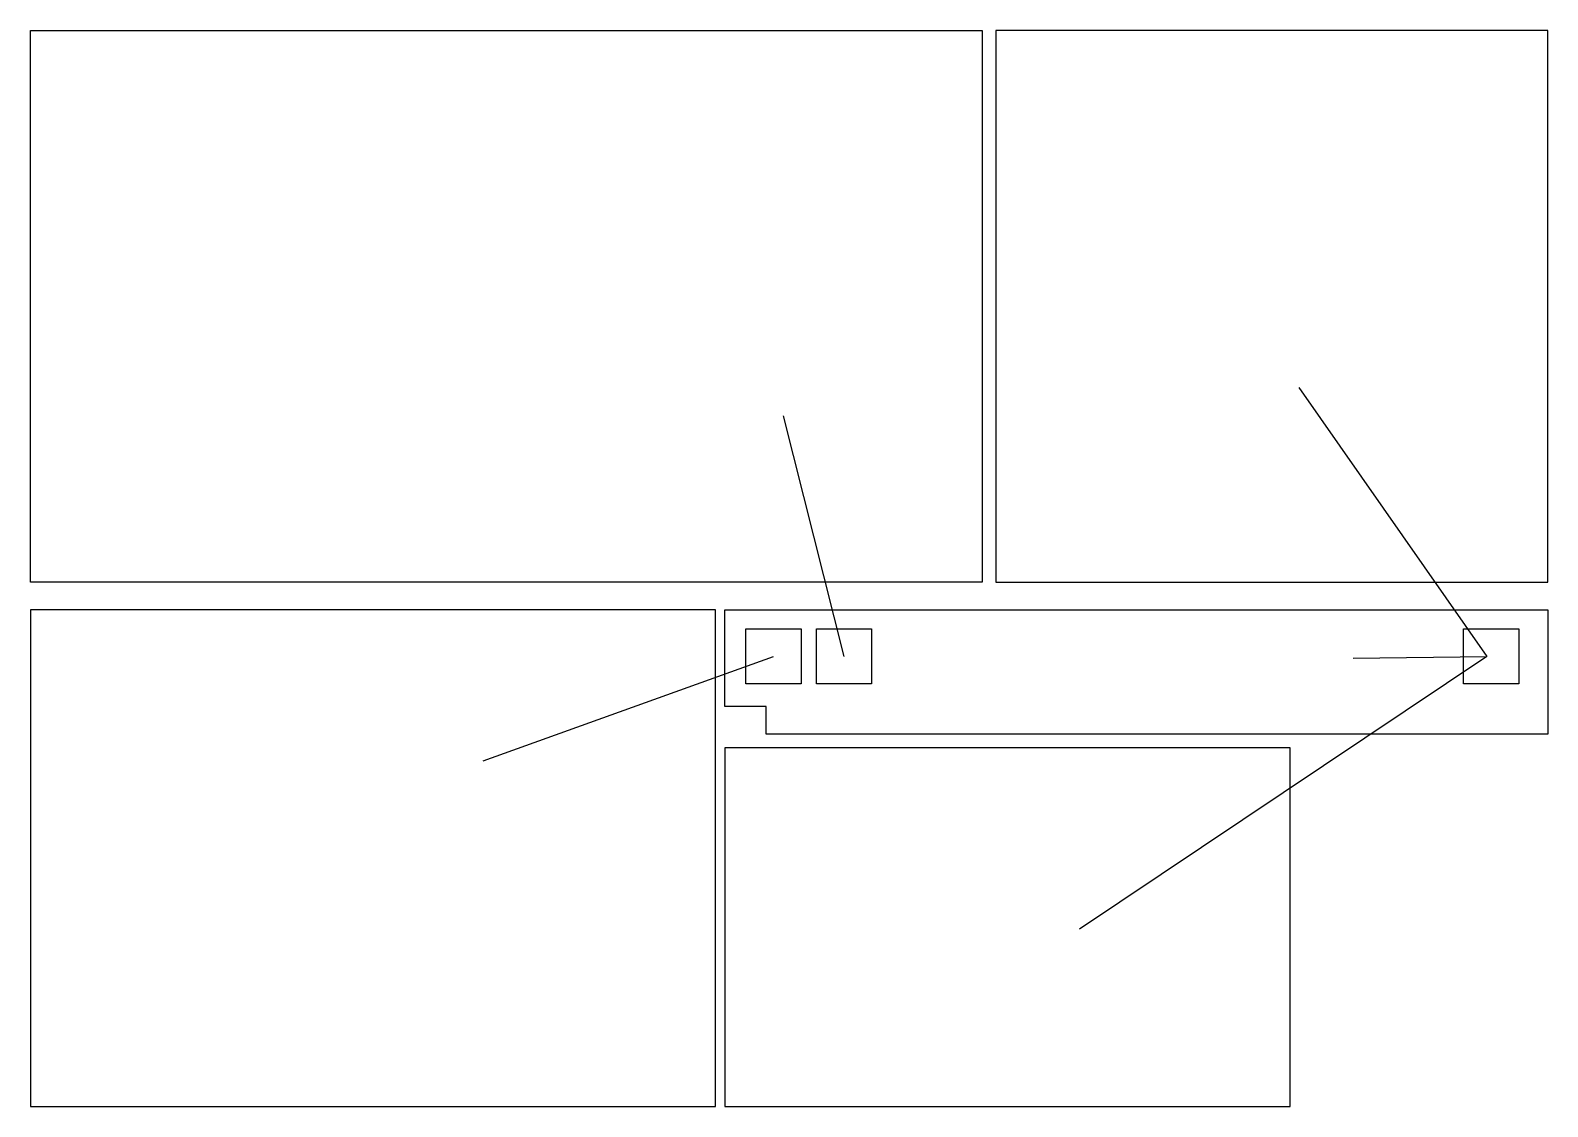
# Model space of a CAD drawing. Header units: metres. Extents: x 2248 to 18748, y -70349 to -58649.
import ezdxf

# ---------------------------------------------------------------- set-up
doc = ezdxf.new("R2010")
doc.units = ezdxf.units.M
doc.layers.add('AREE LEONARDO', color=5, linetype='Continuous')

msp = doc.modelspace()

# ---------------------------------------------------------------- linework, layer by layer
at = {"layer": 'AREE LEONARDO', "color": 7}
for p, q in [((16042, -62530), (18087, -65454)), ((11096, -65454), (10438, -62838)), ((7170, -66590), (10329, -65454)), ((18087, -65454), (13658, -68418)), ((16632, -65473), (18087, -65454))]:
    msp.add_line(p, q, dxfattribs=at)
at = {"layer": 'AREE LEONARDO', "color": 5}
for points in [[(2248, -58649), (12598, -58649), (12598, -64649), (2248, -64649)], [(12748, -64649), (18748, -64649), (18748, -58649), (12748, -58649)], [(9698, -64949), (2248, -64949), (2248, -70349), (9698, -70349)], [(9798, -64949), (18748, -64949), (18748, -66299), (10248, -66299), (10248, -65999), (9798, -65999)], [(9798, -70349), (15948, -70349), (15948, -66449), (9798, -66449)]]:
    msp.add_lwpolyline(points, close=True, dxfattribs=at)
at = {"layer": 'AREE LEONARDO', "color": 1}
for points in [[(10029, -65154), (10629, -65154), (10629, -65754), (10029, -65754)], [(10796, -65154), (11396, -65154), (11396, -65754), (10796, -65754)], [(17833, -65154), (18433, -65154), (18433, -65754), (17833, -65754)]]:
    msp.add_lwpolyline(points, close=True, dxfattribs=at)

doc.saveas('drawing.dxf')
